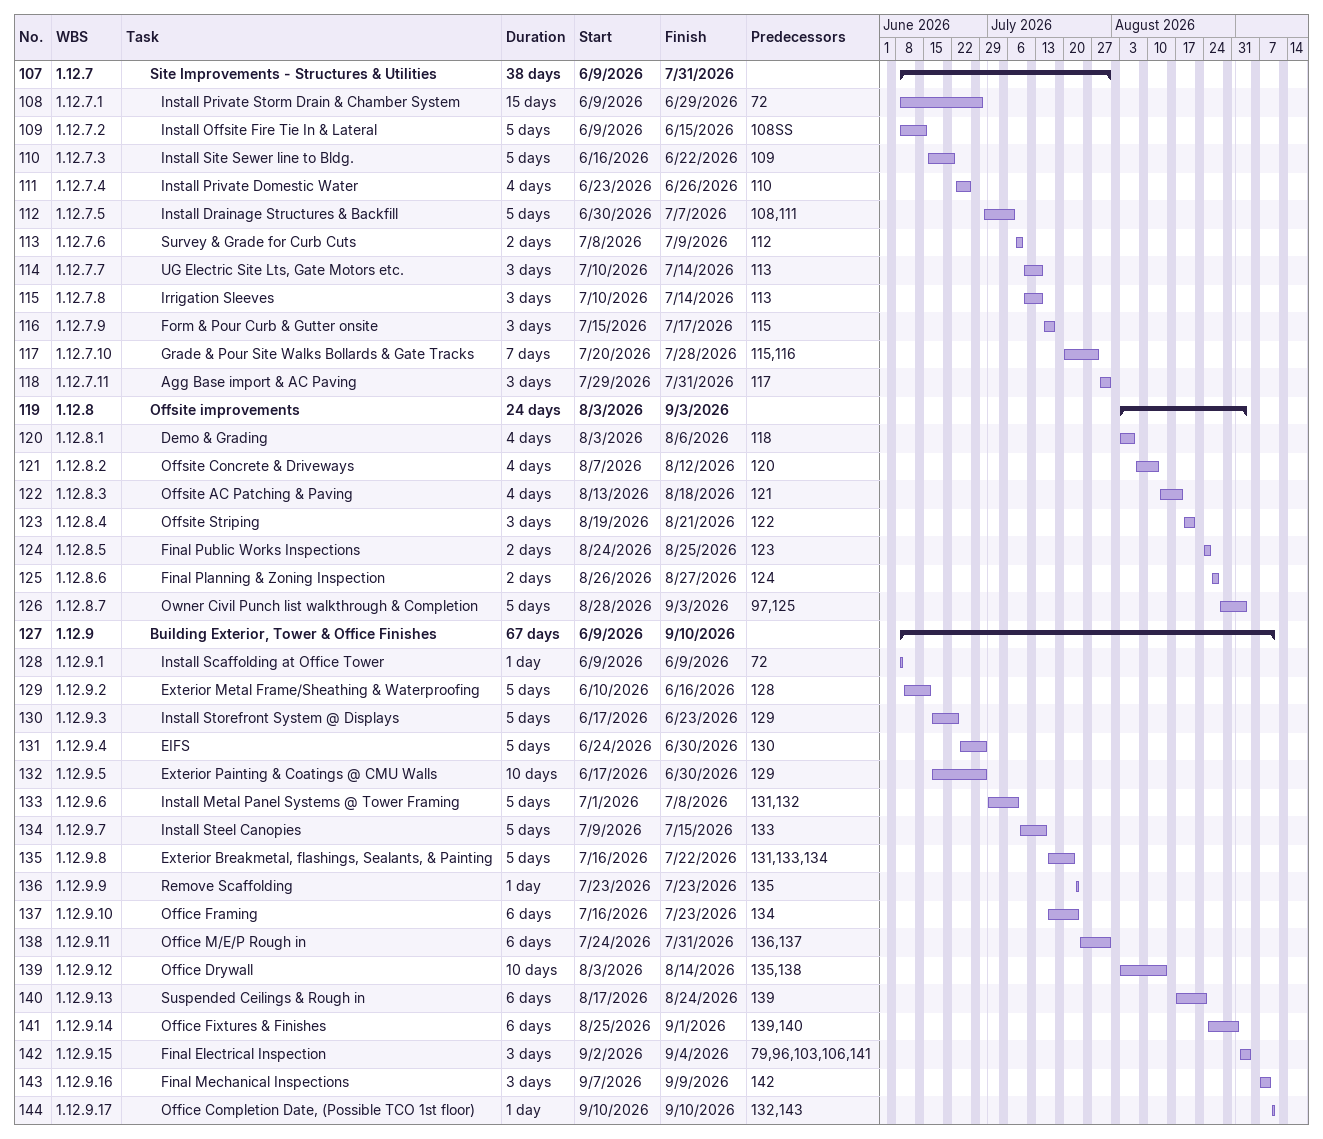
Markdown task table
| ID | WBS | Task | Duration | Start | Finish | Predecessors |
|---|---|---|---|---|---|---|
| 107 | 1.12.7 | **Site Improvements - Structures & Utilities** | 38d | 2026-06-09 | 2026-07-31 |  |
| 108 | 1.12.7.1 | Install Private Storm Drain & Chamber System | 15d | 2026-06-09 | 2026-06-29 | 72 |
| 109 | 1.12.7.2 | Install Offsite Fire Tie In & Lateral | 5d | 2026-06-09 | 2026-06-15 | 108SS |
| 110 | 1.12.7.3 | Install Site Sewer line to Bldg. | 5d | 2026-06-16 | 2026-06-22 | 109 |
| 111 | 1.12.7.4 | Install Private Domestic Water | 4d | 2026-06-23 | 2026-06-26 | 110 |
| 112 | 1.12.7.5 | Install Drainage Structures & Backfill | 5d | 2026-06-30 | 2026-07-07 | 108, 111 |
| 113 | 1.12.7.6 | Survey & Grade for Curb Cuts | 2d | 2026-07-08 | 2026-07-09 | 112 |
| 114 | 1.12.7.7 | UG Electric Site Lts, Gate Motors etc. | 3d | 2026-07-10 | 2026-07-14 | 113 |
| 115 | 1.12.7.8 | Irrigation Sleeves | 3d | 2026-07-10 | 2026-07-14 | 113 |
| 116 | 1.12.7.9 | Form & Pour Curb & Gutter onsite | 3d | 2026-07-15 | 2026-07-17 | 115 |
| 117 | 1.12.7.10 | Grade & Pour Site Walks Bollards & Gate Tracks | 7d | 2026-07-20 | 2026-07-28 | 115, 116 |
| 118 | 1.12.7.11 | Agg Base import & AC Paving | 3d | 2026-07-29 | 2026-07-31 | 117 |
| 119 | 1.12.8 | **Offsite improvements** | 24d | 2026-08-03 | 2026-09-03 |  |
| 120 | 1.12.8.1 | Demo & Grading | 4d | 2026-08-03 | 2026-08-06 | 118 |
| 121 | 1.12.8.2 | Offsite Concrete & Driveways | 4d | 2026-08-07 | 2026-08-12 | 120 |
| 122 | 1.12.8.3 | Offsite AC Patching & Paving | 4d | 2026-08-13 | 2026-08-18 | 121 |
| 123 | 1.12.8.4 | Offsite Striping | 3d | 2026-08-19 | 2026-08-21 | 122 |
| 124 | 1.12.8.5 | Final Public Works Inspections | 2d | 2026-08-24 | 2026-08-25 | 123 |
| 125 | 1.12.8.6 | Final Planning & Zoning Inspection | 2d | 2026-08-26 | 2026-08-27 | 124 |
| 126 | 1.12.8.7 | Owner Civil Punch list walkthrough & Completion | 5d | 2026-08-28 | 2026-09-03 | 97, 125 |
| 127 | 1.12.9 | **Building Exterior, Tower & Office Finishes** | 67d | 2026-06-09 | 2026-09-10 |  |
| 128 | 1.12.9.1 | Install Scaffolding at Office Tower | 1d | 2026-06-09 | 2026-06-09 | 72 |
| 129 | 1.12.9.2 | Exterior Metal Frame/Sheathing & Waterproofing | 5d | 2026-06-10 | 2026-06-16 | 128 |
| 130 | 1.12.9.3 | Install Storefront System @ Displays | 5d | 2026-06-17 | 2026-06-23 | 129 |
| 131 | 1.12.9.4 | EIFS | 5d | 2026-06-24 | 2026-06-30 | 130 |
| 132 | 1.12.9.5 | Exterior Painting & Coatings @ CMU Walls | 10d | 2026-06-17 | 2026-06-30 | 129 |
| 133 | 1.12.9.6 | Install Metal Panel Systems @ Tower Framing | 5d | 2026-07-01 | 2026-07-08 | 131, 132 |
| 134 | 1.12.9.7 | Install Steel Canopies | 5d | 2026-07-09 | 2026-07-15 | 133 |
| 135 | 1.12.9.8 | Exterior Breakmetal, flashings, Sealants, & Painting | 5d | 2026-07-16 | 2026-07-22 | 131, 133, 134 |
| 136 | 1.12.9.9 | Remove Scaffolding | 1d | 2026-07-23 | 2026-07-23 | 135 |
| 137 | 1.12.9.10 | Office Framing | 6d | 2026-07-16 | 2026-07-23 | 134 |
| 138 | 1.12.9.11 | Office M/E/P Rough in | 6d | 2026-07-24 | 2026-07-31 | 136, 137 |
| 139 | 1.12.9.12 | Office Drywall | 10d | 2026-08-03 | 2026-08-14 | 135, 138 |
| 140 | 1.12.9.13 | Suspended Ceilings & Rough in | 6d | 2026-08-17 | 2026-08-24 | 139 |
| 141 | 1.12.9.14 | Office Fixtures & Finishes | 6d | 2026-08-25 | 2026-09-01 | 139, 140 |
| 142 | 1.12.9.15 | Final Electrical Inspection | 3d | 2026-09-02 | 2026-09-04 | 79, 96, 103, 106, 141 |
| 143 | 1.12.9.16 | Final Mechanical Inspections | 3d | 2026-09-07 | 2026-09-09 | 142 |
| 144 | 1.12.9.17 | Office Completion Date, (Possible TCO 1st floor) | 1d | 2026-09-10 | 2026-09-10 | 132, 143 |
